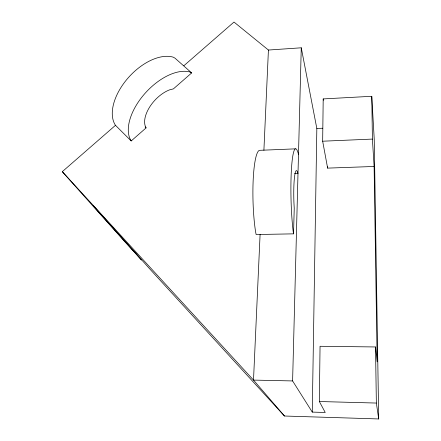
<?xml version="1.0" encoding="UTF-8"?>
<svg xmlns="http://www.w3.org/2000/svg" width="441" height="441" viewBox="0 0 441 441"><rect width="100%" height="100%" fill="white"/><g stroke="black" fill="none" stroke-linecap="round" stroke-linejoin="round"><path stroke-width="0.66" d="M183.842 65.753L234 22.05L268.426 50.037L301.264 47.799L292.603 380.936L312.272 412.098L325.232 412.484L319.345 401.519L320.05 346.284L375.517 346.957L377.165 361.841L374.106 166.472L327.63 168.12L327.646 166.759M327.63 168.12L322.663 141.208L323.198 98.916L371.769 96.287L374.238 139.262L378.703 418.95L284.467 416.017L151.539 270.901L93.211 205.743L141.533 259.975L125.244 242.192L62.297 171.665L115.481 125.321A45.71 26.405 -47.5 0 1 127.195 79A45.71 26.405 -47.5 0 1 173.054 57.109L174.934 58.113L191.659 72.925L173.401 88.884L169.548 89.865A26.466 14.592 -47.4 0 0 149.438 107.378A26.466 14.592 -47.4 0 0 146.092 127.89L131.197 140.955L115.481 125.321M312.272 412.098L316.836 128.496L301.264 47.799M295.398 148.854L259.446 150.331A50.208 8.109 88.5 0 0 253.195 179.702A50.208 8.109 88.5 0 0 255.571 231.701L256.122 234.529L293.535 233.851L294.241 208.301L293.938 202.761A28.93 3.363 88.5 0 1 294.654 175.931A28.93 3.363 88.5 0 1 297.995 173.467L294.61 173.589M260.091 234.447L253.509 380.092L284.467 416.017M263.9 150.276L268.426 50.037M316.836 128.496L322.762 128.221M322.663 141.208L372.408 139.08L371.769 96.287M292.603 380.936L253.509 380.092L62.297 171.665M319.345 401.519L376.355 403.057L378.703 418.95M191.659 72.925L189.817 71.966A46.36 25.584 -47.4 0 0 143.86 94.705A46.36 25.584 -47.4 0 0 131.197 140.955M145.128 126.953L146.092 127.89M323.198 98.916L323.424 100.267M293.535 233.851L293.116 230.996A50.698 5.898 88.5 0 1 291.562 167.348A50.698 5.898 88.5 0 1 298.491 154.394M372.408 139.08L374.106 166.472M375.517 346.957L376.355 403.057"/></g></svg>
